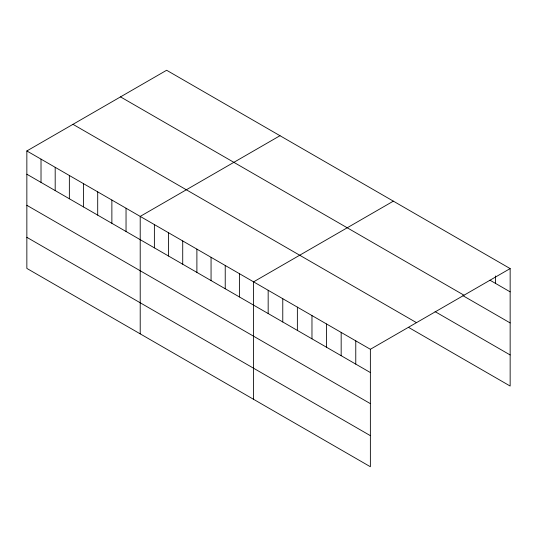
<?xml version="1.0" encoding="UTF-8"?>
<svg xmlns="http://www.w3.org/2000/svg" width="537" height="537" viewBox="0 0 537 537"><rect width="100%" height="100%" fill="white"/><g stroke="black" fill="none" stroke-linecap="round" stroke-linejoin="round"><path stroke-width="0.81" d="M26.85 150.957L370.369 349.285L370.369 466.74L26.85 268.413L26.85 150.957L166.631 70.26L510.15 268.587L510.15 386.043L408.65 327.442M279.992 135.707L140.211 216.404L140.211 333.86M393.353 201.153L253.571 281.858L253.571 399.313M370.369 349.285L510.15 268.587M489.986 280.207L510.15 291.853M120.503 96.888L464.022 295.216M462.874 295.639L510.15 322.932M435.064 311.608L510.15 354.957M72.978 124.329L416.497 322.656M26.85 174.223L370.369 372.55M26.85 205.302L370.369 403.636M26.85 237.327L370.369 435.661M495.55 275.944L495.55 283.422M355.769 340.861L355.769 364.12M341.17 332.43L341.17 355.689M326.57 323.999L326.57 347.264M311.97 315.575L311.97 338.834M297.37 307.144L297.37 330.403M282.771 298.713L282.771 321.978M268.171 290.282L268.171 313.548M239.401 273.675L239.401 296.934M225.231 265.493L225.231 288.758M211.061 257.31L211.061 280.576M196.891 249.128L196.891 272.393M182.721 240.952L182.721 264.211M168.551 232.769L168.551 256.028M154.381 224.587L154.381 247.852M126.041 208.228L126.041 231.487M111.871 200.046L111.871 223.305M97.7 191.863L97.7 215.122M83.53 183.681L83.53 206.946M69.36 175.498L69.36 198.764M55.19 167.322L55.19 190.581M41.02 159.14L41.02 182.399"/></g></svg>
